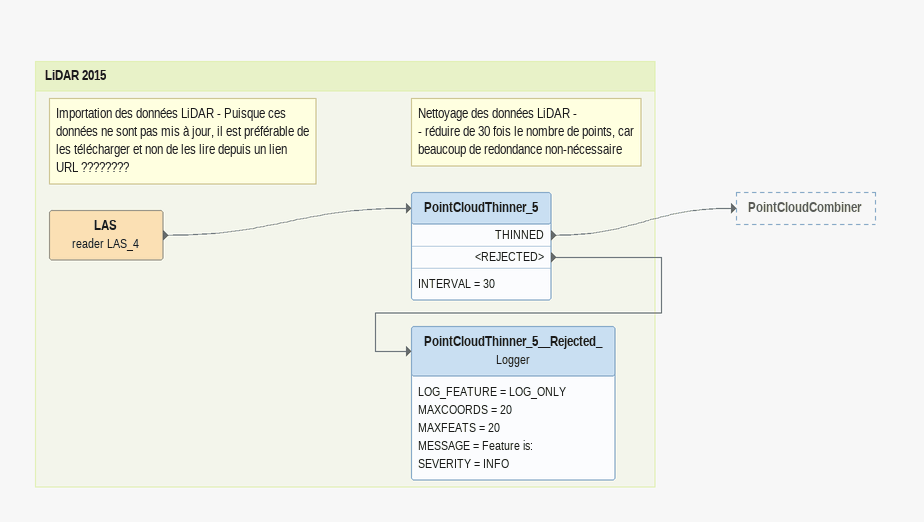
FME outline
Bookmark: LiDAR 2015
Note: Importation des données LiDAR - Puisque ces données ne sont pas mis à jour, il est préférable de les télécharger et non de les lire depuis un lien URL ????????
LAS (reader LAS_4)
    -> PointCloudThinner_5
Note: Nettoyage des données LiDAR - / - réduire de 30 fois le nombre de points, car beaucoup de redondance non-nécessaire
PointCloudThinner_5
    INTERVAL = 30
    THINNED -> PointCloudCombiner
    <REJECTED> -> PointCloudThinner_5__Rejected_
PointCloudThinner_5__Rejected_: Logger
    LOG_FEATURE = LOG_ONLY
    MAXCOORDS = 20
    MAXFEATS = 20
    MESSAGE = Feature is:
    SEVERITY = INFO
